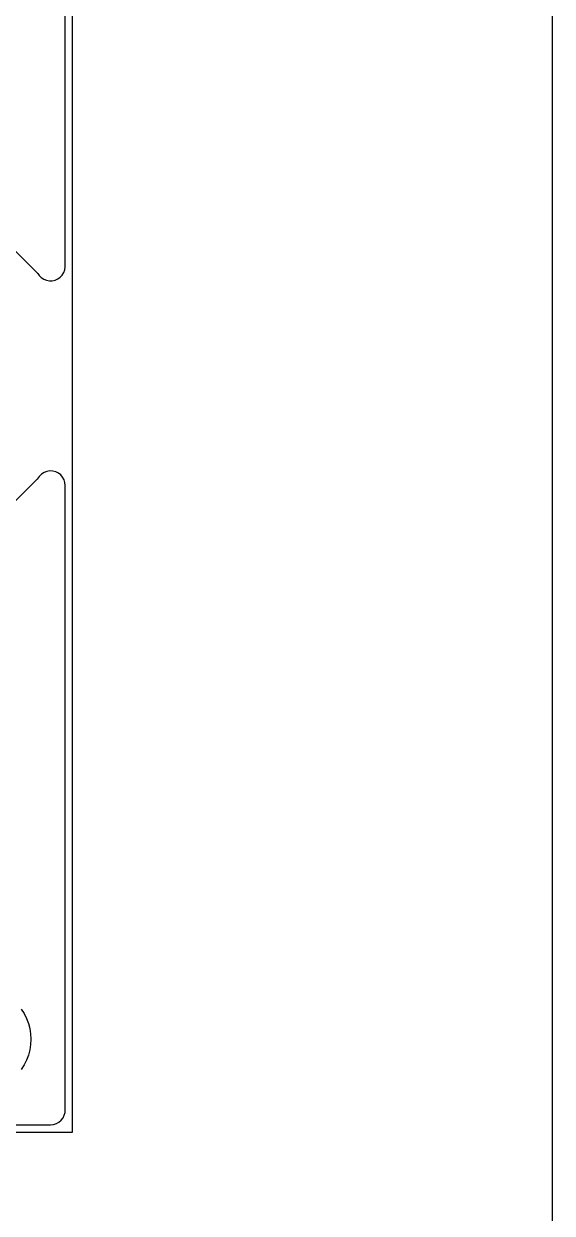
# Model space of a CAD drawing. Extents: x 0 to 215, y -1 to 279.
# Drawn here: x 179.3 to 215.4, y 139.5 to 220.8 of the extents above; entities that cross this region are included whole.
import ezdxf

# ---------------------------------------------------------------- set-up
doc = ezdxf.new("R2010")
doc.units = 0

msp = doc.modelspace()

# ---------------------------------------------------------------- linework, layer by layer
at = {"layer": 'Layer 1'}
for p, q in [((215.413158, 279.4), (215.413158, -0.52801)), ((182.6342, 145.058), (182.6342, 235.228)), ((182.1337, 204.2396), (182.1337, 233.7285)), ((177.0167, 206.9889), (180.215, 203.7905)), ((182.1053, 204.0032), (182.133, 204.2034)), ((182.133, 204.2034), (182.1337, 204.2396)), ((180.215, 203.7905), (180.2257, 203.7772)), ((180.2257, 203.7772), (180.2576, 203.7372)), ((180.2576, 203.7372), (180.2576, 203.7372)), ((180.2576, 203.7372), (180.3536, 203.6167)), ((180.3536, 203.6167), (180.495, 203.4722)), ((180.495, 203.4722), (180.6626, 203.3592)), ((180.6626, 203.3592), (180.8495, 203.2821)), ((180.8495, 203.2821), (181.048, 203.2443)), ((181.2501, 203.2473), (181.4475, 203.2908)), ((181.4475, 203.2908), (181.6321, 203.3732)), ((181.6321, 203.3732), (181.7963, 203.4911)), ((181.7963, 203.4911), (181.9335, 203.6396)), ((181.9335, 203.6396), (182.0379, 203.8126)), ((182.0379, 203.8126), (182.1053, 204.0032)), ((181.048, 203.2443), (181.2501, 203.2473)), ((181.0841, 190.2478), (180.8843, 190.2171)), ((181.286, 190.2375), (181.0841, 190.2478)), ((180.215, 189.6991), (178.7267, 188.2108)), ((180.3537, 189.8729), (180.215, 189.6991)), ((180.3767, 189.9008), (180.3537, 189.8729)), ((180.5232, 190.04), (180.3767, 189.9008)), ((180.6947, 190.1469), (180.5232, 190.04)), ((180.8843, 190.2171), (180.6947, 190.1469)), ((181.4817, 190.1869), (181.286, 190.2375)), ((181.6631, 190.0978), (181.4817, 190.1869)), ((181.823, 189.9741), (181.6631, 190.0978)), ((181.9546, 189.8207), (181.823, 189.9741)), ((182.0527, 189.644), (181.9546, 189.8207)), ((182.1133, 189.4511), (182.0527, 189.644)), ((182.1337, 189.25), (182.1133, 189.4511)), ((182.1337, 146.5575), (182.1337, 189.25)), ((179.1201, 153.4684), (179.3199, 153.1607)), ((179.3199, 153.1607), (179.4865, 152.8337)), ((179.4865, 152.8337), (179.6179, 152.4912)), ((179.6179, 152.4912), (179.7129, 152.1368)), ((179.7129, 152.1368), (179.7703, 151.7744)), ((179.7703, 151.7744), (179.7895, 151.408)), ((179.7895, 151.408), (179.7703, 151.0416)), ((179.7129, 150.6792), (179.6179, 150.3248)), ((179.7703, 151.0416), (179.7129, 150.6792)), ((179.3199, 149.6553), (179.1201, 149.3476)), ((179.4643, 149.9388), (179.3199, 149.6554)), ((179.3199, 149.6554), (179.3199, 149.6553)), ((179.4865, 149.9823), (179.4643, 149.9388)), ((179.6179, 150.3248), (179.4865, 149.9823)), ((182.0715, 146.2105), (182.1222, 146.4062)), ((182.1222, 146.4062), (182.1337, 146.5575)), ((109.2037, 145.5585), (181.1347, 145.5585)), ((181.1347, 145.5585), (181.3358, 145.5789)), ((181.3358, 145.5789), (181.5287, 145.6395)), ((181.5287, 145.6395), (181.7054, 145.7376)), ((181.7054, 145.7376), (181.8588, 145.8692)), ((181.8588, 145.8692), (181.9825, 146.0291)), ((181.9825, 146.0291), (182.0715, 146.2105)), ((107.7042, 145.058), (182.6342, 145.058))]:
    msp.add_line(p, q, dxfattribs=at)

doc.saveas('drawing.dxf')
